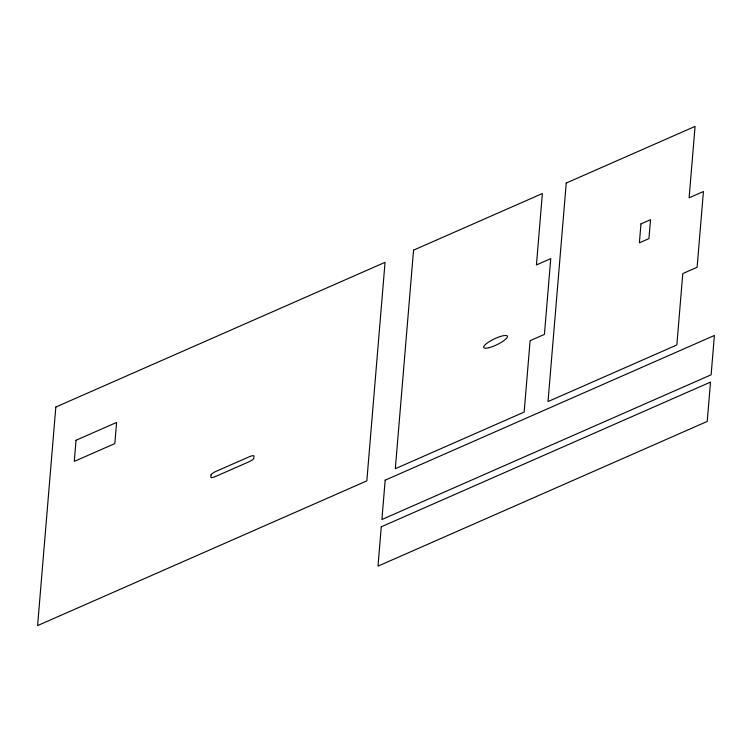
<?xml version="1.0" encoding="UTF-8"?>
<svg xmlns="http://www.w3.org/2000/svg" width="752" height="752" viewBox="0 0 752 752"><rect width="100%" height="100%" fill="white"/><g stroke="black" fill="none" stroke-linecap="round" stroke-linejoin="round"><path stroke-width="1.13" d="M55.827 407.039L37.6 625.589L366.826 480.876L385.052 262.326L55.827 407.039M76.037 440.258L74.279 461.39L114.83 443.558L116.598 422.436L76.037 440.258M211.039 474.963L210.861 477.144A5.264 1.269 -25.7 0 0 215.504 476.505L248.912 461.822A5.264 1.269 -25.7 0 0 253.8 458.269L253.979 456.097A5.264 1.269 -25.7 0 0 249.335 456.737L215.937 471.41A5.264 1.269 -25.7 0 0 211.039 474.963M381.283 526.804L378.002 566.143L707.228 421.43L710.508 382.091L381.283 526.804M385.174 480.18L381.894 519.519L711.119 374.806L714.4 335.467L385.174 480.18M413.553 250.153L395.326 468.703L524.153 412.077L530.104 340.684L544.42 334.396L550.737 258.632L536.43 264.92L542.38 193.527L413.553 250.153M566.237 183.046L548.011 401.587L676.838 344.961L682.788 273.568L697.104 267.28L703.421 191.516L689.114 197.804L695.064 126.411L566.237 183.046M640.967 223.88L639.388 242.821L648.938 238.628L650.518 219.687L640.967 223.88M489.308 347.621A13.151 3.187 -25.7 0 0 507.468 336.595A13.151 3.187 -25.7 0 0 489.834 341.314A13.151 3.187 -25.7 0 0 489.308 347.621"/></g></svg>
